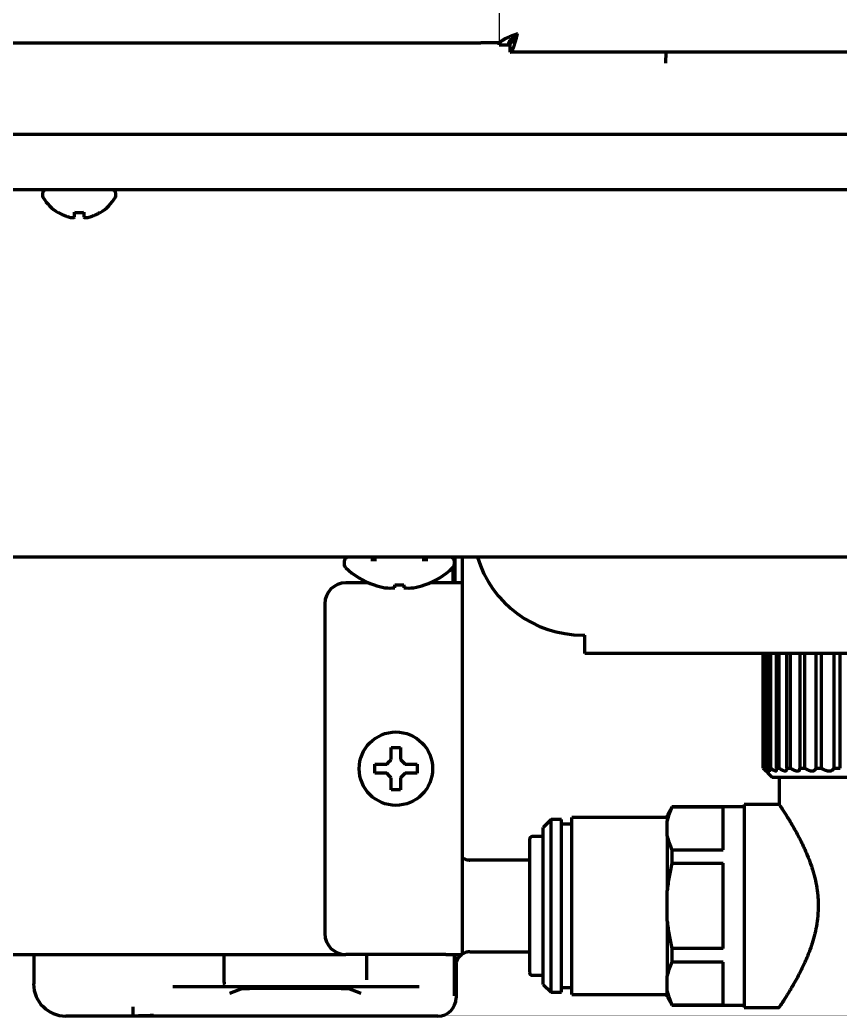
# Model space of a CAD drawing. Header units: inches. Extents: x -3055 to 7244, y 299 to 5591.
# Drawn here: x 2916.9 to 3006.2, y 2054.6 to 2163.1 of the extents above; entities that cross this region are included whole.
import ezdxf

# ---------------------------------------------------------------- set-up
doc = ezdxf.new("R2010")
doc.units = ezdxf.units.IN

msp = doc.modelspace()

# ---------------------------------------------------------------- linework, layer by layer
msp.add_line((2969.12, 2357.53), (2969.12, 2160.63))
at = {"linetype": 'Continuous', "lineweight": 70}
for p, q in [((2801.12, 2160.63), (2967.12, 2160.63)), ((2969.12, 2160.63), (2967.12, 2160.63)), ((2969.12, 2160.43), (2969.12, 2160.63)), ((2969.12, 2160.43), (2970.12, 2160.43)), ((2970.39, 2160.67), (2970.22, 2160.67)), ((2970.32, 2159.63), (2970.32, 2160.63)), ((2970.87, 2161.17), (2970.6, 2161.17)), ((3517.92, 2159.63), (2970.32, 2159.63)), ((2987.27, 2159.63), (2987.24, 2158.43)), ((2885.59, 2150.67), (3139.65, 2150.67)), ((3610.52, 2144.62), (2875.72, 2144.62)), ((2919.37, 2144.22), (2919.37, 2144.02)), ((2927.37, 2144.02), (2927.37, 2144.22)), ((2921.07, 2142.15), (2921.07, 2142.18)), ((2925.67, 2142.18), (2925.67, 2142.15)), ((3210.25, 2104.62), (2914.63, 2104.62)), ((2952.24, 2104.12), (2952.24, 2103.83)), ((2955.76, 2104.32), (2955.15, 2104.32)), ((2961.33, 2104.32), (2960.72, 2104.32)), ((2964.12, 2104.45), (2964.12, 2104.62)), ((2964.24, 2103.83), (2964.24, 2104.12)), ((2964.32, 2101.82), (2964.32, 2104.62)), ((2965.12, 2101.82), (2965.12, 2104.62)), ((2964.12, 2101.82), (2964.12, 2103.5)), ((2954.87, 2101.82), (2952.42, 2101.82)), ((2963.32, 2101.82), (2961.61, 2101.82)), ((2965.12, 2101.82), (2963.32, 2101.82)), ((2965.12, 2061.32), (2965.12, 2101.82)), ((2955.49, 2101.6), (2955.49, 2101.58)), ((2957.74, 2101.28), (2957.74, 2101.6)), ((2958.74, 2101.6), (2958.74, 2101.28)), ((2960.99, 2101.6), (2960.99, 2101.58)), ((2950.12, 2099.52), (2950.12, 2063.62)), ((2978.22, 2096.12), (2978.45, 2096.12)), ((2978.45, 2094.12), (2978.45, 2096.12)), ((3053.79, 2094.12), (2978.45, 2094.12)), ((2997.87, 2094.12), (2997.87, 2081.62)), ((2997.87, 2081.62), (2997.87, 2094.12)), ((2997.99, 2094.12), (2997.99, 2081.62)), ((2998.11, 2081.62), (2998.11, 2094.12)), ((2998.47, 2094.12), (2998.47, 2081.62)), ((2998.69, 2081.62), (2998.69, 2094.12)), ((2999.29, 2094.12), (2999.29, 2081.62)), ((2999.61, 2081.62), (2999.61, 2094.12)), ((3000.43, 2094.12), (3000.43, 2081.62)), ((3000.86, 2081.62), (3000.86, 2094.12)), ((3001.88, 2094.12), (3001.88, 2081.62)), ((3002.4, 2081.62), (3002.4, 2094.12)), ((3003.61, 2094.12), (3003.61, 2081.62)), ((3004.21, 2081.62), (3004.21, 2094.12)), ((3005.58, 2094.12), (3005.58, 2081.62)), ((3006.25, 2081.62), (3006.25, 2094.12)), ((2955.57, 2081.57), (2955.57, 2082.07)), ((2955.57, 2081.07), (2955.57, 2081.57)), ((2960.17, 2082.07), (2960.17, 2081.57)), ((2960.17, 2081.57), (2960.17, 2081.07)), ((2997.87, 2081.62), (2997.87, 2081.62)), ((2997.87, 2081.62), (2998.87, 2080.62)), ((2997.99, 2081.62), (2998.11, 2081.62)), ((2998.47, 2081.62), (2998.69, 2081.62)), ((2999.29, 2081.62), (2999.61, 2081.62)), ((3000.43, 2081.62), (3000.86, 2081.62)), ((3001.88, 2081.62), (3002.4, 2081.62)), ((3003.61, 2081.62), (3004.21, 2081.62)), ((3005.58, 2081.62), (3006.25, 2081.62)), ((3033.37, 2080.62), (2998.87, 2080.62)), ((2999.62, 2080.62), (2999.62, 2077.67)), ((2987.94, 2077.42), (2987.42, 2076.51)), ((2987.94, 2077.42), (2987.94, 2077.39)), ((2995.82, 2077.42), (2987.94, 2077.42)), ((2993.52, 2077.39), (2987.94, 2077.39)), ((2993.52, 2072.74), (2993.52, 2077.39)), ((2995.82, 2077.67), (2995.82, 2066.62)), ((2999.62, 2077.67), (2995.82, 2077.67)), ((2974.77, 2076.02), (2973.92, 2075.17)), ((2974.77, 2057.22), (2974.77, 2076.02)), ((2975.92, 2076.02), (2974.77, 2076.02)), ((2975.92, 2057.22), (2975.92, 2076.02)), ((2977.02, 2056.97), (2977.02, 2076.27)), ((2987.42, 2076.27), (2977.02, 2076.27)), ((2987.42, 2076.51), (2987.42, 2075.9)), ((2987.42, 2074.23), (2987.42, 2075.9)), ((2973.92, 2058.07), (2973.92, 2075.17)), ((2977.02, 2075.52), (2975.92, 2075.52)), ((2972.42, 2073.87), (2972.42, 2059.37)), ((2973.92, 2074.17), (2972.72, 2074.17)), ((2987.42, 2074.23), (2987.42, 2068.29)), ((2987.94, 2072.74), (2993.52, 2072.74)), ((2987.94, 2072.74), (2987.94, 2071.27)), ((2972.42, 2071.62), (2965.92, 2071.62)), ((2987.94, 2071.27), (2993.52, 2071.27)), ((2993.52, 2061.98), (2993.52, 2071.27)), ((2987.42, 2064.96), (2987.42, 2068.29)), ((2995.82, 2066.62), (2995.82, 2055.57)), ((2987.42, 2064.96), (2987.42, 2059.01)), ((2965.92, 2061.62), (2972.42, 2061.62)), ((2993.52, 2061.98), (2987.94, 2061.98)), ((2987.94, 2061.98), (2987.94, 2060.5)), ((2855.92, 2061.32), (2952.42, 2061.32)), ((2918.42, 2061.32), (2918.42, 2058.12)), ((2939.13, 2061.32), (2939.13, 2058.57)), ((2963.32, 2061.32), (2952.42, 2061.32)), ((2954.71, 2058.57), (2954.71, 2061.32)), ((2963.32, 2061.32), (2965.12, 2061.32)), ((2964.22, 2061.32), (2964.22, 2056.82)), ((2993.52, 2060.5), (2987.94, 2060.5)), ((2993.52, 2055.86), (2993.52, 2060.5)), ((2964.42, 2060.12), (2964.42, 2056.62)), ((2972.72, 2059.07), (2973.92, 2059.07)), ((2987.42, 2057.35), (2987.42, 2059.01)), ((2960.42, 2057.82), (2933.59, 2057.82)), ((2941.17, 2057.62), (2939.76, 2057.1)), ((2941.17, 2057.62), (2941.16, 2057.62)), ((2941.17, 2057.62), (2941.46, 2057.62)), ((2941.92, 2057.62), (2941.92, 2057.82)), ((2951.92, 2057.62), (2941.92, 2057.62)), ((2951.92, 2057.82), (2951.92, 2057.62)), ((2952.38, 2057.62), (2952.67, 2057.62)), ((2954.07, 2057.1), (2952.67, 2057.62)), ((2952.67, 2057.62), (2952.67, 2057.62)), ((2973.92, 2058.07), (2974.77, 2057.22)), ((2975.92, 2057.72), (2977.02, 2057.72)), ((2987.42, 2056.73), (2987.42, 2057.35)), ((2974.77, 2057.22), (2975.92, 2057.22)), ((2977.02, 2056.97), (2987.42, 2056.97)), ((2987.42, 2056.73), (2987.94, 2055.82)), ((2987.94, 2055.86), (2993.52, 2055.86)), ((2987.94, 2055.82), (2987.94, 2055.86)), ((2987.94, 2055.82), (2995.82, 2055.82)), ((2995.82, 2055.57), (2999.62, 2055.57)), ((2962.42, 2054.62), (2921.92, 2054.62))]:
    msp.add_line(p, q, dxfattribs=at)
msp.add_circle((2957.87, 2081.57), 4, dxfattribs=at)
for centre, radius, start, end in [((2919.77, 2144.22), 0.4, 90, 180), ((2926.97, 2144.22), 0.4, 0, 90), ((2919.77, 2144.02), 0.4, 180, 210.3012), ((2923.57, 2146.24), 4.8, 210.3012, 238.6273), ((2923.17, 2146.24), 4.8, 301.3727, 329.6988), ((2926.97, 2144.02), 0.4, 329.6988, 0), ((2952.74, 2104.12), 0.5, 90, 180), ((2963.74, 2104.12), 0.5, 0, 90), ((2978.22, 2108.12), 12, 196.958, 270), ((2952.74, 2103.83), 0.5, 180, 226.2253), ((2958.24, 2109.57), 8.45, 226.2253, 251.0075), ((2958.24, 2109.57), 8.45, 288.9925, 313.7747), ((2963.74, 2103.83), 0.5, 313.7747, 0), ((2952.42, 2099.52), 2.3, 90, 180), ((2958.24, 2109.57), 8.44, 250.9729, 259.3378), ((2958.24, 2109.57), 7.99, 266.4122, 273.5878), ((2958.24, 2109.57), 8.44, 280.6622, 289.0271), ((2972.72, 2073.87), 0.3, 90, 180), ((2952.42, 2063.62), 2.3, 180, 270), ((2972.72, 2059.37), 0.3, 180, 270)]:
    msp.add_arc(centre, radius, start, end, dxfattribs=at)
for centre, major_axis, ratio, start_param, end_param in [((2957.21, 2109.57), (0, -8.32), 0.707107, 6.192956, 6.373415), ((2959.27, 2109.57), (0, 8.32), 0.707107, 3.051363, 3.231822), ((2964.42, 2066.62), (0, 6.5), 0.034921, 2.524195, 3.133536), ((2939.2, 2058.57), (0, 0.5), 0.140541, 1.570796, 3.124139), ((2921.92, 2058.13), (-2.48, -2.48), 0.998783, 5.498396, 7.067974), ((2941.12, 2057.53), (0, 0.3), 0.140541, 5.034567, 6.265732), ((2941.46, 2057.64), (0.5, 0), 0.034921, 4.712389, 5.871188), ((2952.38, 2057.64), (0.5, 0), 0.034921, 3.55359, 4.712389), ((2952.71, 2057.53), (0, 0.3), 0.140541, 0.017453, 1.248618), ((2962.42, 2056.62), (1.42, -1.42), 0.998783, 5.498396, 7.067974)]:
    msp.add_ellipse(centre, major_axis=major_axis, ratio=ratio, start_param=start_param, end_param=end_param, dxfattribs=at)
for points in [[(2971.12, 2161.63), (2971.08, 2161.61), (2971.01, 2161.59), (2970.9, 2161.54), (2970.79, 2161.5), (2970.69, 2161.46), (2970.58, 2161.42), (2970.48, 2161.38), (2970.38, 2161.34), (2970.28, 2161.3), (2970.18, 2161.25), (2970.09, 2161.21), (2970, 2161.17), (2969.91, 2161.13), (2969.82, 2161.09), (2969.74, 2161.05), (2969.67, 2161.01), (2969.59, 2160.96), (2969.53, 2160.92), (2969.46, 2160.88), (2969.4, 2160.84), (2969.35, 2160.8), (2969.3, 2160.76), (2969.26, 2160.72), (2969.22, 2160.68), (2969.19, 2160.63), (2969.16, 2160.59), (2969.14, 2160.55), (2969.13, 2160.51), (2969.12, 2160.47), (2969.12, 2160.44), (2969.12, 2160.43)], [(2971.12, 2161.63), (2971.1, 2161.61), (2971.06, 2161.59), (2971.01, 2161.54), (2970.96, 2161.5), (2970.9, 2161.46), (2970.85, 2161.42), (2970.8, 2161.38), (2970.75, 2161.34), (2970.7, 2161.3), (2970.65, 2161.25), (2970.6, 2161.21), (2970.56, 2161.17), (2970.51, 2161.13), (2970.47, 2161.09), (2970.43, 2161.05), (2970.39, 2161.01), (2970.36, 2160.96), (2970.32, 2160.92), (2970.29, 2160.88), (2970.26, 2160.84), (2970.23, 2160.8), (2970.21, 2160.76), (2970.19, 2160.72), (2970.17, 2160.68), (2970.15, 2160.63), (2970.14, 2160.59), (2970.13, 2160.55), (2970.12, 2160.51), (2970.12, 2160.47), (2970.12, 2160.44), (2970.12, 2160.43)], [(2970.32, 2160.63), (2970.33, 2160.63), (2970.35, 2160.63), (2970.37, 2160.63), (2970.4, 2160.64), (2970.43, 2160.65), (2970.45, 2160.66), (2970.48, 2160.68), (2970.51, 2160.69), (2970.53, 2160.71), (2970.56, 2160.74), (2970.59, 2160.76), (2970.61, 2160.79), (2970.64, 2160.82), (2970.67, 2160.85), (2970.69, 2160.88), (2970.72, 2160.92), (2970.75, 2160.96), (2970.77, 2161), (2970.8, 2161.04), (2970.83, 2161.08), (2970.85, 2161.13), (2970.88, 2161.17), (2970.91, 2161.22), (2970.93, 2161.27), (2970.96, 2161.32), (2970.99, 2161.37), (2971.01, 2161.42), (2971.04, 2161.47), (2971.07, 2161.52), (2971.09, 2161.57), (2971.11, 2161.61), (2971.12, 2161.63)], [(2970.32, 2159.63), (2970.33, 2159.63), (2970.35, 2159.63), (2970.37, 2159.64), (2970.4, 2159.65), (2970.43, 2159.67), (2970.45, 2159.69), (2970.48, 2159.72), (2970.51, 2159.76), (2970.53, 2159.8), (2970.56, 2159.84), (2970.59, 2159.89), (2970.61, 2159.95), (2970.64, 2160.01), (2970.67, 2160.07), (2970.69, 2160.14), (2970.72, 2160.21), (2970.75, 2160.29), (2970.77, 2160.37), (2970.8, 2160.45), (2970.83, 2160.54), (2970.85, 2160.63), (2970.88, 2160.72), (2970.91, 2160.81), (2970.93, 2160.91), (2970.96, 2161.01), (2970.99, 2161.11), (2971.01, 2161.21), (2971.04, 2161.31), (2971.07, 2161.42), (2971.09, 2161.52), (2971.11, 2161.59), (2971.12, 2161.63)], [(2922.87, 2141.63), (2922.87, 2141.64), (2922.87, 2141.67), (2922.87, 2141.72), (2922.87, 2141.78), (2922.87, 2141.84), (2922.87, 2141.91), (2922.87, 2141.98), (2922.87, 2142.07), (2922.87, 2142.14), (2922.87, 2142.18)], [(2922.87, 2142.18), (2923.04, 2142.16), (2923.37, 2142.13), (2923.7, 2142.16), (2923.87, 2142.18)], [(2924.37, 2141.63), (2924.42, 2141.64), (2924.53, 2141.67), (2924.69, 2141.72), (2924.85, 2141.78), (2925.01, 2141.84), (2925.16, 2141.91), (2925.32, 2141.98), (2925.48, 2142.07), (2925.6, 2142.14), (2925.67, 2142.18)], [(2922.37, 2141.63), (2922.39, 2141.62), (2922.44, 2141.62), (2922.51, 2141.61), (2922.58, 2141.61), (2922.65, 2141.61), (2922.73, 2141.61), (2922.8, 2141.62), (2922.84, 2141.62), (2922.87, 2141.63)], [(2923.87, 2141.63), (2923.89, 2141.62), (2923.95, 2141.62), (2924.02, 2141.61), (2924.09, 2141.61), (2924.16, 2141.61), (2924.23, 2141.61), (2924.3, 2141.62), (2924.35, 2141.62), (2924.37, 2141.63)], [(2957.37, 2082.57), (2957.37, 2082.63), (2957.37, 2082.74), (2957.37, 2082.9), (2957.37, 2083.06), (2957.37, 2083.21), (2957.37, 2083.36), (2957.37, 2083.52), (2957.37, 2083.69), (2957.37, 2083.81), (2957.37, 2083.87)], [(2957.37, 2083.87), (2957.54, 2083.87), (2957.87, 2083.87), (2958.2, 2083.87), (2958.37, 2083.87)], [(2956.87, 2082.07), (2956.89, 2082.1), (2956.94, 2082.14), (2957.01, 2082.22), (2957.08, 2082.29), (2957.15, 2082.36), (2957.23, 2082.43), (2957.3, 2082.5), (2957.34, 2082.55), (2957.37, 2082.57)], [(2958.37, 2082.57), (2958.39, 2082.55), (2958.45, 2082.5), (2958.52, 2082.42), (2958.59, 2082.35), (2958.66, 2082.28), (2958.73, 2082.21), (2958.8, 2082.14), (2958.85, 2082.1), (2958.87, 2082.07)], [(2958.87, 2082.07), (2958.92, 2082.07), (2959.03, 2082.07), (2959.19, 2082.07), (2959.35, 2082.07), (2959.51, 2082.07), (2959.66, 2082.07), (2959.82, 2082.07), (2959.98, 2082.07), (2960.1, 2082.07), (2960.17, 2082.07)], [(2956.87, 2081.07), (2956.81, 2081.07), (2956.71, 2081.07), (2956.54, 2081.07), (2956.39, 2081.07), (2956.23, 2081.07), (2956.08, 2081.07), (2955.92, 2081.07), (2955.76, 2081.07), (2955.63, 2081.07), (2955.57, 2081.07)], [(2957.37, 2080.57), (2957.34, 2080.6), (2957.29, 2080.65), (2957.22, 2080.72), (2957.15, 2080.8), (2957.08, 2080.87), (2957.01, 2080.94), (2956.94, 2081), (2956.89, 2081.05), (2956.87, 2081.07)], [(2958.87, 2081.07), (2958.84, 2081.05), (2958.8, 2081), (2958.73, 2080.93), (2958.65, 2080.86), (2958.58, 2080.79), (2958.51, 2080.72), (2958.44, 2080.64), (2958.39, 2080.6), (2958.37, 2080.57)], [(2958.37, 2080.57), (2958.37, 2080.52), (2958.37, 2080.41), (2958.37, 2080.25), (2958.37, 2080.09), (2958.37, 2079.94), (2958.37, 2079.78), (2958.37, 2079.63), (2958.37, 2079.46), (2958.37, 2079.34), (2958.37, 2079.27)], [(2958.37, 2079.27), (2958.2, 2079.27), (2957.87, 2079.27), (2957.54, 2079.27), (2957.37, 2079.27)]]:
    msp.add_open_spline(points, degree=3, dxfattribs=at)
for points, degree, knots in [([(2921.07, 2142.18), (2921.27, 2142.05), (2921.48, 2141.95), (2921.81, 2141.81), (2921.92, 2141.77), (2922.14, 2141.69), (2922.25, 2141.66), (2922.37, 2141.63)], 3, [0, 0, 0, 0, 0.5, 0.5, 0.75, 0.75, 1, 1, 1, 1]), ([(2923.87, 2142.18), (2923.87, 2142.05), (2923.87, 2141.95), (2923.87, 2141.81), (2923.87, 2141.77), (2923.87, 2141.69), (2923.87, 2141.66), (2923.87, 2141.63)], 3, [0, 0, 0, 0, 0.5, 0.5, 0.75, 0.75, 1, 1, 1, 1]), ([(2958.37, 2083.87), (2958.37, 2083.67), (2958.37, 2083.46), (2958.37, 2083.14), (2958.37, 2083.03), (2958.37, 2082.8), (2958.37, 2082.69), (2958.37, 2082.57)], 3, [0, 0, 0, 0, 0.5, 0.5, 0.75, 0.75, 1, 1, 1, 1]), ([(2955.57, 2082.07), (2955.77, 2082.07), (2955.98, 2082.07), (2956.31, 2082.07), (2956.42, 2082.07), (2956.64, 2082.07), (2956.75, 2082.07), (2956.87, 2082.07)], 3, [0, 0, 0, 0, 0.5, 0.5, 0.75, 0.75, 1, 1, 1, 1]), ([(2997.87, 2081.62), (2997.92, 2081.58), (2997.96, 2081.54), (2998.02, 2081.49), (2998.04, 2081.47), (2998.06, 2081.44), (2998.07, 2081.44), (2998.09, 2081.42), (2998.09, 2081.41), (2998.13, 2081.38), (2998.16, 2081.36), (2998.18, 2081.34), (2998.19, 2081.33), (2998.2, 2081.33), (2998.2, 2081.33), (2998.21, 2081.32), (2998.21, 2081.32), (2998.22, 2081.32), (2998.22, 2081.33), (2998.21, 2081.35), (2998.21, 2081.35), (2998.2, 2081.36), (2998.19, 2081.38), (2998.18, 2081.39), (2998.16, 2081.42), (2998.15, 2081.44), (2998.12, 2081.47), (2998.11, 2081.48), (2998.06, 2081.54), (2998.03, 2081.58), (2997.99, 2081.62)], 3, [0, 0, 0, 0, 0.125, 0.125, 0.1875, 0.1875, 0.21875, 0.21875, 0.25, 0.25, 0.375, 0.375, 0.4375, 0.4375, 0.46875, 0.46875, 0.5, 0.5, 0.625, 0.625, 0.65625, 0.65625, 0.6875, 0.75, 0.75, 0.8125, 0.8125, 0.875, 0.875, 1, 1, 1, 1]), ([(2998.11, 2081.62), (2998.16, 2081.58), (2998.21, 2081.54), (2998.28, 2081.49), (2998.3, 2081.47), (2998.33, 2081.44), (2998.34, 2081.44), (2998.37, 2081.42), (2998.38, 2081.41), (2998.43, 2081.38), (2998.46, 2081.36), (2998.5, 2081.34), (2998.52, 2081.33), (2998.54, 2081.33), (2998.54, 2081.33), (2998.55, 2081.32), (2998.56, 2081.32), (2998.58, 2081.32), (2998.59, 2081.33), (2998.59, 2081.35), (2998.59, 2081.35), (2998.59, 2081.36), (2998.59, 2081.38), (2998.59, 2081.39), (2998.58, 2081.42), (2998.57, 2081.44), (2998.56, 2081.47), (2998.55, 2081.48), (2998.52, 2081.54), (2998.5, 2081.58), (2998.47, 2081.62)], 3, [0, 0, 0, 0, 0.125, 0.125, 0.1875, 0.1875, 0.21875, 0.21875, 0.25, 0.25, 0.375, 0.375, 0.4375, 0.4375, 0.46875, 0.46875, 0.5, 0.5, 0.625, 0.625, 0.65625, 0.65625, 0.6875, 0.75, 0.75, 0.8125, 0.8125, 0.875, 0.875, 1, 1, 1, 1]), ([(2998.69, 2081.62), (2998.75, 2081.58), (2998.81, 2081.54), (2998.89, 2081.49), (2998.91, 2081.47), (2998.95, 2081.44), (2998.96, 2081.44), (2998.99, 2081.42), (2999, 2081.41), (2999.06, 2081.38), (2999.11, 2081.36), (2999.17, 2081.34), (2999.19, 2081.33), (2999.21, 2081.33), (2999.22, 2081.33), (2999.24, 2081.32), (2999.24, 2081.32), (2999.28, 2081.32), (2999.3, 2081.33), (2999.32, 2081.35), (2999.32, 2081.35), (2999.33, 2081.36), (2999.34, 2081.38), (2999.34, 2081.39), (2999.34, 2081.42), (2999.34, 2081.44), (2999.34, 2081.47), (2999.33, 2081.48), (2999.32, 2081.54), (2999.31, 2081.58), (2999.29, 2081.62)], 3, [0, 0, 0, 0, 0.125, 0.125, 0.1875, 0.1875, 0.21875, 0.21875, 0.25, 0.25, 0.375, 0.375, 0.4375, 0.4375, 0.46875, 0.46875, 0.5, 0.5, 0.625, 0.625, 0.65625, 0.65625, 0.6875, 0.75, 0.75, 0.8125, 0.8125, 0.875, 0.875, 1, 1, 1, 1]), ([(2999.61, 2081.62), (2999.68, 2081.58), (2999.74, 2081.54), (2999.83, 2081.49), (2999.86, 2081.47), (2999.9, 2081.44), (2999.92, 2081.44), (2999.95, 2081.42), (2999.96, 2081.41), (3000.03, 2081.38), (3000.09, 2081.36), (3000.16, 2081.34), (3000.18, 2081.33), (3000.22, 2081.33), (3000.23, 2081.33), (3000.25, 2081.32), (3000.26, 2081.32), (3000.31, 2081.32), (3000.34, 2081.33), (3000.37, 2081.35), (3000.38, 2081.35), (3000.39, 2081.36), (3000.41, 2081.38), (3000.42, 2081.39), (3000.43, 2081.42), (3000.44, 2081.44), (3000.44, 2081.47), (3000.44, 2081.48), (3000.45, 2081.54), (3000.44, 2081.58), (3000.43, 2081.62)], 3, [0, 0, 0, 0, 0.125, 0.125, 0.1875, 0.1875, 0.21875, 0.21875, 0.25, 0.25, 0.375, 0.375, 0.4375, 0.4375, 0.46875, 0.46875, 0.5, 0.5, 0.625, 0.625, 0.65625, 0.65625, 0.6875, 0.75, 0.75, 0.8125, 0.8125, 0.875, 0.875, 1, 1, 1, 1]), ([(3000.86, 2081.62), (3000.93, 2081.58), (3000.99, 2081.54), (3001.09, 2081.49), (3001.12, 2081.47), (3001.17, 2081.44), (3001.19, 2081.44), (3001.22, 2081.42), (3001.24, 2081.41), (3001.32, 2081.38), (3001.38, 2081.36), (3001.46, 2081.34), (3001.49, 2081.33), (3001.53, 2081.33), (3001.55, 2081.33), (3001.57, 2081.32), (3001.58, 2081.32), (3001.64, 2081.32), (3001.69, 2081.33), (3001.73, 2081.35), (3001.74, 2081.35), (3001.76, 2081.36), (3001.78, 2081.38), (3001.8, 2081.39), (3001.83, 2081.42), (3001.84, 2081.44), (3001.85, 2081.47), (3001.86, 2081.48), (3001.88, 2081.54), (3001.88, 2081.58), (3001.88, 2081.62)], 3, [0, 0, 0, 0, 0.125, 0.125, 0.1875, 0.1875, 0.21875, 0.21875, 0.25, 0.25, 0.375, 0.375, 0.4375, 0.4375, 0.46875, 0.46875, 0.5, 0.5, 0.625, 0.625, 0.65625, 0.65625, 0.6875, 0.75, 0.75, 0.8125, 0.8125, 0.875, 0.875, 1, 1, 1, 1]), ([(3002.4, 2081.62), (3002.47, 2081.58), (3002.54, 2081.54), (3002.64, 2081.49), (3002.68, 2081.47), (3002.73, 2081.44), (3002.75, 2081.44), (3002.78, 2081.42), (3002.8, 2081.41), (3002.89, 2081.38), (3002.96, 2081.36), (3003.05, 2081.34), (3003.08, 2081.33), (3003.13, 2081.33), (3003.15, 2081.33), (3003.18, 2081.32), (3003.19, 2081.32), (3003.26, 2081.32), (3003.31, 2081.33), (3003.37, 2081.35), (3003.38, 2081.35), (3003.41, 2081.36), (3003.44, 2081.38), (3003.46, 2081.39), (3003.5, 2081.42), (3003.51, 2081.44), (3003.54, 2081.47), (3003.55, 2081.48), (3003.59, 2081.54), (3003.6, 2081.58), (3003.61, 2081.62)], 3, [0, 0, 0, 0, 0.125, 0.125, 0.1875, 0.1875, 0.21875, 0.21875, 0.25, 0.25, 0.375, 0.375, 0.4375, 0.4375, 0.46875, 0.46875, 0.5, 0.5, 0.625, 0.625, 0.65625, 0.65625, 0.6875, 0.75, 0.75, 0.8125, 0.8125, 0.875, 0.875, 1, 1, 1, 1]), ([(3004.21, 2081.62), (3004.28, 2081.58), (3004.35, 2081.54), (3004.46, 2081.49), (3004.5, 2081.47), (3004.55, 2081.44), (3004.57, 2081.44), (3004.61, 2081.42), (3004.63, 2081.41), (3004.72, 2081.38), (3004.79, 2081.36), (3004.9, 2081.34), (3004.93, 2081.33), (3004.98, 2081.33), (3005, 2081.33), (3005.03, 2081.32), (3005.05, 2081.32), (3005.13, 2081.32), (3005.19, 2081.33), (3005.26, 2081.35), (3005.27, 2081.35), (3005.3, 2081.36), (3005.34, 2081.38), (3005.37, 2081.39), (3005.42, 2081.42), (3005.44, 2081.44), (3005.47, 2081.47), (3005.49, 2081.48), (3005.54, 2081.54), (3005.56, 2081.58), (3005.58, 2081.62)], 3, [0, 0, 0, 0, 0.125, 0.125, 0.1875, 0.1875, 0.21875, 0.21875, 0.25, 0.25, 0.375, 0.375, 0.4375, 0.4375, 0.46875, 0.46875, 0.5, 0.5, 0.625, 0.625, 0.65625, 0.65625, 0.6875, 0.75, 0.75, 0.8125, 0.8125, 0.875, 0.875, 1, 1, 1, 1]), ([(2957.37, 2079.27), (2957.37, 2079.48), (2957.37, 2079.69), (2957.37, 2080.01), (2957.37, 2080.12), (2957.37, 2080.34), (2957.37, 2080.46), (2957.37, 2080.57)], 3, [0, 0, 0, 0, 0.5, 0.5, 0.75, 0.75, 1, 1, 1, 1]), ([(2960.17, 2081.07), (2959.97, 2081.07), (2959.76, 2081.07), (2959.43, 2081.07), (2959.32, 2081.07), (2959.1, 2081.07), (2958.98, 2081.07), (2958.87, 2081.07)], 3, [0, 0, 0, 0, 0.5, 0.5, 0.75, 0.75, 1, 1, 1, 1]), ([(2987.94, 2077.39), (2987.82, 2077.14), (2987.71, 2076.9), (2987.54, 2076.4), (2987.47, 2076.15), (2987.42, 2075.9)], 3, [0, 0, 0, 0, 0.5, 0.5, 1, 1, 1, 1]), ([(2999.62, 2077.67), (2999.62, 2077.67), (2999.62, 2077.67), (2999.62, 2077.67), (2999.62, 2077.67), (2999.63, 2077.66), (2999.64, 2077.64), (2999.68, 2077.58), (2999.72, 2077.53), (2999.79, 2077.42), (2999.82, 2077.38), (2999.86, 2077.31), (2999.88, 2077.28), (2999.91, 2077.23), (2999.93, 2077.21), (3000.02, 2077.07), (3000.1, 2076.94), (3000.28, 2076.66), (3000.38, 2076.5), (3000.54, 2076.25), (3000.59, 2076.16), (3000.68, 2076.02), (3000.72, 2075.95), (3000.77, 2075.87), (3000.8, 2075.82), (3000.81, 2075.8), (3000.95, 2075.57), (3001.07, 2075.36), (3001.33, 2074.91), (3001.46, 2074.67), (3001.72, 2074.18), (3001.86, 2073.92), (3002.03, 2073.58), (3002.06, 2073.51), (3002.13, 2073.37), (3002.23, 2073.16), (3002.33, 2072.95), (3002.53, 2072.51), (3002.65, 2072.21), (3002.9, 2071.6), (3003.01, 2071.28), (3003.18, 2070.78), (3003.23, 2070.62), (3003.31, 2070.36), (3003.33, 2070.28), (3003.37, 2070.15), (3003.38, 2070.1), (3003.4, 2070.02), (3003.42, 2069.97), (3003.52, 2069.58), (3003.6, 2069.22), (3003.73, 2068.5), (3003.78, 2068.14), (3003.82, 2067.67), (3003.83, 2067.58), (3003.84, 2067.39), (3003.85, 2067.3), (3003.86, 2067.01), (3003.86, 2066.82), (3003.87, 2066.44), (3003.86, 2066.25), (3003.84, 2065.88), (3003.83, 2065.69), (3003.78, 2065.14), (3003.73, 2064.77), (3003.64, 2064.23), (3003.6, 2064.05), (3003.54, 2063.79), (3003.52, 2063.7), (3003.48, 2063.52), (3003.46, 2063.43), (3003.34, 2062.99), (3003.24, 2062.66), (3003.02, 2062), (3002.91, 2061.67), (3002.72, 2061.21), (3002.66, 2061.05), (3002.56, 2060.83), (3002.53, 2060.75), (3002.47, 2060.6), (3002.43, 2060.53), (3002.27, 2060.16), (3002.13, 2059.88), (3001.87, 2059.34), (3001.73, 2059.08), (3001.47, 2058.58), (3001.33, 2058.35), (3001.19, 2058.09), (3001.17, 2058.06), (3001.14, 2058.01), (3001.09, 2057.92), (3000.98, 2057.74), (3000.89, 2057.58), (3000.71, 2057.28), (3000.6, 2057.1), (3000.39, 2056.76), (3000.29, 2056.6), (3000.15, 2056.39), (3000.11, 2056.32), (3000.05, 2056.22), (3000.03, 2056.19), (3000, 2056.15), (2999.99, 2056.13), (2999.97, 2056.1), (2999.89, 2055.98), (2999.82, 2055.87), (2999.72, 2055.73), (2999.68, 2055.67), (2999.64, 2055.61), (2999.63, 2055.6), (2999.62, 2055.58), (2999.62, 2055.58), (2999.62, 2055.57), (2999.62, 2055.57), (2999.62, 2055.57), (2999.62, 2055.57), (2999.62, 2055.57), (2999.62, 2055.57)], 3, [0, 0, 0, 0, 0.003065, 0.003065, 0.006975, 0.014794, 0.030432, 0.030432, 0.061708, 0.061708, 0.077347, 0.077347, 0.085166, 0.085166, 0.092985, 0.092985, 0.124261, 0.124261, 0.155537, 0.155537, 0.171176, 0.171176, 0.178995, 0.182904, 0.182904, 0.186814, 0.186814, 0.21809, 0.21809, 0.249367, 0.249367, 0.280643, 0.280643, 0.288462, 0.288462, 0.296281, 0.311919, 0.311919, 0.343196, 0.343196, 0.374472, 0.374472, 0.39011, 0.39011, 0.39793, 0.39793, 0.401839, 0.401839, 0.405749, 0.405749, 0.437025, 0.437025, 0.468301, 0.468301, 0.47612, 0.47612, 0.48394, 0.48394, 0.499578, 0.499578, 0.515216, 0.515216, 0.530854, 0.530854, 0.562131, 0.562131, 0.577769, 0.577769, 0.585588, 0.585588, 0.593407, 0.593407, 0.624683, 0.624683, 0.65596, 0.65596, 0.671598, 0.671598, 0.679417, 0.679417, 0.687236, 0.687236, 0.718512, 0.718512, 0.749789, 0.749789, 0.781065, 0.781065, 0.784975, 0.784975, 0.788884, 0.796703, 0.812342, 0.812342, 0.843618, 0.843618, 0.874894, 0.874894, 0.890533, 0.890533, 0.898352, 0.898352, 0.902261, 0.902261, 0.906171, 0.937447, 0.937447, 0.968724, 0.968724, 0.984362, 0.984362, 0.992181, 0.99609, 0.998045, 0.999023, 0.999023, 1, 1, 1, 1]), ([(2987.42, 2074.23), (2987.47, 2073.98), (2987.54, 2073.73), (2987.71, 2073.24), (2987.82, 2072.99), (2987.94, 2072.74)], 3, [0, 0, 0, 0, 0.5, 0.5, 1, 1, 1, 1]), ([(2965.12, 2071.86), (2965.13, 2071.85), (2965.14, 2071.84), (2965.17, 2071.82), (2965.19, 2071.81), (2965.25, 2071.78), (2965.34, 2071.74), (2965.44, 2071.7), (2965.51, 2071.68), (2965.53, 2071.67), (2965.58, 2071.66), (2965.6, 2071.66), (2965.67, 2071.64), (2965.72, 2071.64), (2965.8, 2071.63), (2965.83, 2071.63), (2965.87, 2071.62), (2965.89, 2071.62), (2965.9, 2071.62), (2965.91, 2071.62), (2965.91, 2071.62), (2965.92, 2071.62)], 3, [0, 0, 0, 0, 0.040391, 0.040391, 0.127628, 0.127628, 0.302102, 0.476577, 0.476577, 0.563814, 0.563814, 0.651051, 0.651051, 0.825526, 0.825526, 0.912763, 0.956381, 0.956381, 0.978191, 0.978191, 1, 1, 1, 1]), ([(2987.94, 2071.27), (2987.82, 2070.78), (2987.71, 2070.28), (2987.54, 2069.29), (2987.47, 2068.79), (2987.42, 2068.29)], 3, [0, 0, 0, 0, 0.5, 0.5, 1, 1, 1, 1]), ([(2987.42, 2064.96), (2987.47, 2064.45), (2987.54, 2063.96), (2987.71, 2062.96), (2987.82, 2062.47), (2987.94, 2061.98)], 3, [0, 0, 0, 0, 0.5, 0.5, 1, 1, 1, 1]), ([(2965.92, 2061.62), (2965.91, 2061.62), (2965.91, 2061.62), (2965.9, 2061.62), (2965.89, 2061.62), (2965.87, 2061.62), (2965.83, 2061.62), (2965.8, 2061.62), (2965.72, 2061.61), (2965.67, 2061.6), (2965.6, 2061.59), (2965.58, 2061.58), (2965.53, 2061.57), (2965.51, 2061.57), (2965.44, 2061.54), (2965.34, 2061.51), (2965.25, 2061.47), (2965.19, 2061.43), (2965.17, 2061.42), (2965.14, 2061.4), (2965.13, 2061.4), (2965.12, 2061.39)], 3, [0, 0, 0, 0, 0.021809, 0.021809, 0.043619, 0.043619, 0.087237, 0.174474, 0.174474, 0.348949, 0.348949, 0.436186, 0.436186, 0.523423, 0.523423, 0.697898, 0.872372, 0.872372, 0.959609, 0.959609, 1, 1, 1, 1]), ([(2965.03, 2061.33), (2964.97, 2061.29), (2964.91, 2061.24), (2964.82, 2061.15), (2964.79, 2061.11), (2964.74, 2061.06), (2964.73, 2061.04), (2964.7, 2061), (2964.68, 2060.98), (2964.62, 2060.87), (2964.57, 2060.79), (2964.52, 2060.68), (2964.51, 2060.65), (2964.5, 2060.61), (2964.49, 2060.58), (2964.47, 2060.51), (2964.46, 2060.46), (2964.43, 2060.32), (2964.42, 2060.22), (2964.42, 2060.12)], 3, [0, 0, 0, 0, 0.165275, 0.165275, 0.269616, 0.269616, 0.321786, 0.321786, 0.373957, 0.373957, 0.582638, 0.582638, 0.634808, 0.634808, 0.686978, 0.686978, 0.791319, 0.791319, 1, 1, 1, 1]), ([(2987.94, 2060.5), (2987.82, 2060.26), (2987.71, 2060.01), (2987.54, 2059.51), (2987.47, 2059.26), (2987.42, 2059.01)], 3, [0, 0, 0, 0, 0.5, 0.5, 1, 1, 1, 1]), ([(2987.42, 2057.35), (2987.47, 2057.1), (2987.54, 2056.85), (2987.71, 2056.35), (2987.82, 2056.1), (2987.94, 2055.86)], 3, [0, 0, 0, 0, 0.5, 0.5, 1, 1, 1, 1]), ([(2931.48, 2054.68), (2931.32, 2054.68), (2931.23, 2054.67), (2931.08, 2054.67), (2930.66, 2054.65), (2930.11, 2054.64), (2929.83, 2054.64)], 2, [0, 0, 0, 0.16667, 0.16667, 0.33334, 0.666681, 1, 1, 1])]:
    msp.add_open_spline(points, degree=degree, knots=knots, dxfattribs=at)
msp.add_rational_spline([(2929.21, 2055.63), (2929.21, 2055.06), (2929.21, 2054.65), (2929.21, 2054.63)], [1, 0.812892454802, 0.812892454802, 1], degree=3, dxfattribs=at)

doc.saveas('drawing.dxf')
